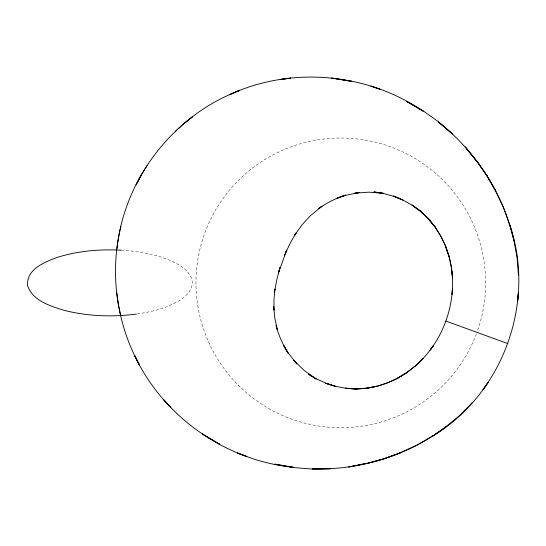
<?xml version="1.0" encoding="UTF-8"?>
<svg xmlns="http://www.w3.org/2000/svg" width="546" height="546" viewBox="0 0 546 546"><rect width="100%" height="100%" fill="white"/><g stroke="black" fill="none" stroke-linecap="round" stroke-linejoin="round"><path stroke-width="0.41" stroke-dasharray="2.73 2.05" d="M137.101 313.95C151.563 311.882 166.134 308.34 178.856 300.907C186.029 296.58 193.898 289.121 191.967 279.886C188.814 269.123 177.675 263.636 168.134 259.521C153.515 253.863 137.879 251.228 122.277 250.266M476.371 333.845A144.847 144.847 0 0 1 229.532 375.587A144.847 144.847 0 0 1 315.083 140.308A144.847 144.847 0 0 1 477.463 330.856"/><path stroke-width="0.82" d="M116.974 248.471C124.461 178.569 173.601 115.424 239.291 90.568L229.395 94.786C290.957 66.039 367.117 72.877 423.102 111.138L409.582 103.214M120.884 226.556C108.579 276.406 117.745 330.787 144.813 374.317C176.665 425.894 233.231 461.343 293.577 467.328L274.87 464.161L293.516 467.567L312.196 469.062L330.712 468.7L312.237 468.802C336.486 469.669 360.81 466.216 383.906 458.77L366.653 463.534L383.947 458.94L400.6 452.75L383.899 458.749C406.34 451.719 427.518 440.806 446.239 426.562L431.872 436.588C503.064 394.192 536.67 301.747 509.35 223.526L513.916 240.438C503.351 193.837 475.921 151.406 438.349 121.99L452.443 133.934L438.486 121.765L423.211 110.913L406.729 101.542L408.155 102.375M415.335 365.95C445.857 339.503 459.568 295.379 449.099 256.32M284.275 255.76L286.732 250.061L278.296 273.253L280.078 267.308L276.883 279.381L274.447 292.349L274.959 288.998L273.983 299.222L273.901 310.162L273.723 306.463L274.761 317.717L277.197 329.518L276.126 325.587C278.624 335.346 282.801 344.608 288.083 353.173L283.592 345.325L288.233 352.975L296.915 363.95L293.789 360.374L304.02 370.365L316.182 379.02L308.435 374.228M285.524 252.941L291.066 241.605L296.041 232.951L294.274 235.845L302.286 224.563L309.753 216.325L322.031 206.231L318.68 208.552C326.863 202.682 336.022 198.266 345.563 195.093L337.08 198.191L345.55 195.345L359.254 192.513L354.572 193.216L368.823 192.158L383.708 193.332L373.873 191.912L383.599 193.557L393.325 196.232L402.928 199.979L393.461 196.007L402.887 200.034L412.005 205.098L420.686 211.2L412.032 205.071L420.481 211.377L428.337 218.632L420.577 211.288L428.2 218.728L435.08 227.006L428.357 218.612L435.005 227.047L440.799 236.186L445.659 245.946M141.298 174.891L136.09 184.739L141.305 174.891L147.167 165.431M471.928 402.934L459.705 415.41L446.212 426.522M415.335 365.95L406.661 372.611L397.379 378.358L406.729 372.713L415.335 365.95L423.314 358.422M175.423 131.402L183.545 123.962L192.131 117.11L183.545 123.962M406.729 372.713L397.338 378.289L387.469 382.855L377.245 386.384M431.79 436.452L416.639 445.365L400.546 452.579M397.454 378.494C384.507 384.671 370.427 388.964 355.978 388.943L366.598 388.138L377.184 386.213L366.646 388.329L355.958 388.813L345.434 388.22L355.999 389.08L345.434 388.179L335.189 386.206L325.382 383.237L335.183 386.275L325.423 382.978L316.243 378.781L308.442 374.208M136.336 314.059C112.51 317.212 88.015 316.305 64.653 310.476C50.751 306.21 32.937 301.044 27.634 285.817C25.778 269.376 45.188 261.711 57.801 257.234C78.31 250.846 100.054 249.051 121.437 250.218M445.932 321.082L507.923 343.625M435.23 226.911L440.799 236.186L445.434 246.021L449.051 256.327L445.509 245.993L448.935 256.361L451.303 267.042L452.579 277.941L451.303 267.042M495.611 191.141L503.316 207.016L509.206 223.573M120.393 314.387L118.216 303.617L116.769 292.697M513.868 240.452L517.076 257.637L518.434 275.048M452.477 288.916L452.081 294.396L452.491 288.916M518.379 292.492L517.663 301.194L518.393 292.499M488.138 382.405L483.108 389.537L488.138 382.405M433.504 345.488L430.296 349.945L433.504 345.488M366.632 463.397L348.894 466.939L366.632 463.397M290.629 78.071L280.262 79.504L290.636 78.098M351.74 81.347L331.797 78.098L351.74 81.347M380.33 89.367L371.014 86.152L380.33 89.367M246.812 456.538L237.599 453.037L246.812 456.538M219.751 444.321L202.361 434.022L219.751 444.321M170.83 407.555L163.78 399.815L170.809 407.575M476.569 161.07L465.219 146.997L476.569 161.07M486.971 175.607L476.672 160.981L486.834 175.71L495.761 191.052L486.971 175.607M139.489 365.021L134.616 355.432L139.455 365.035"/></g></svg>
